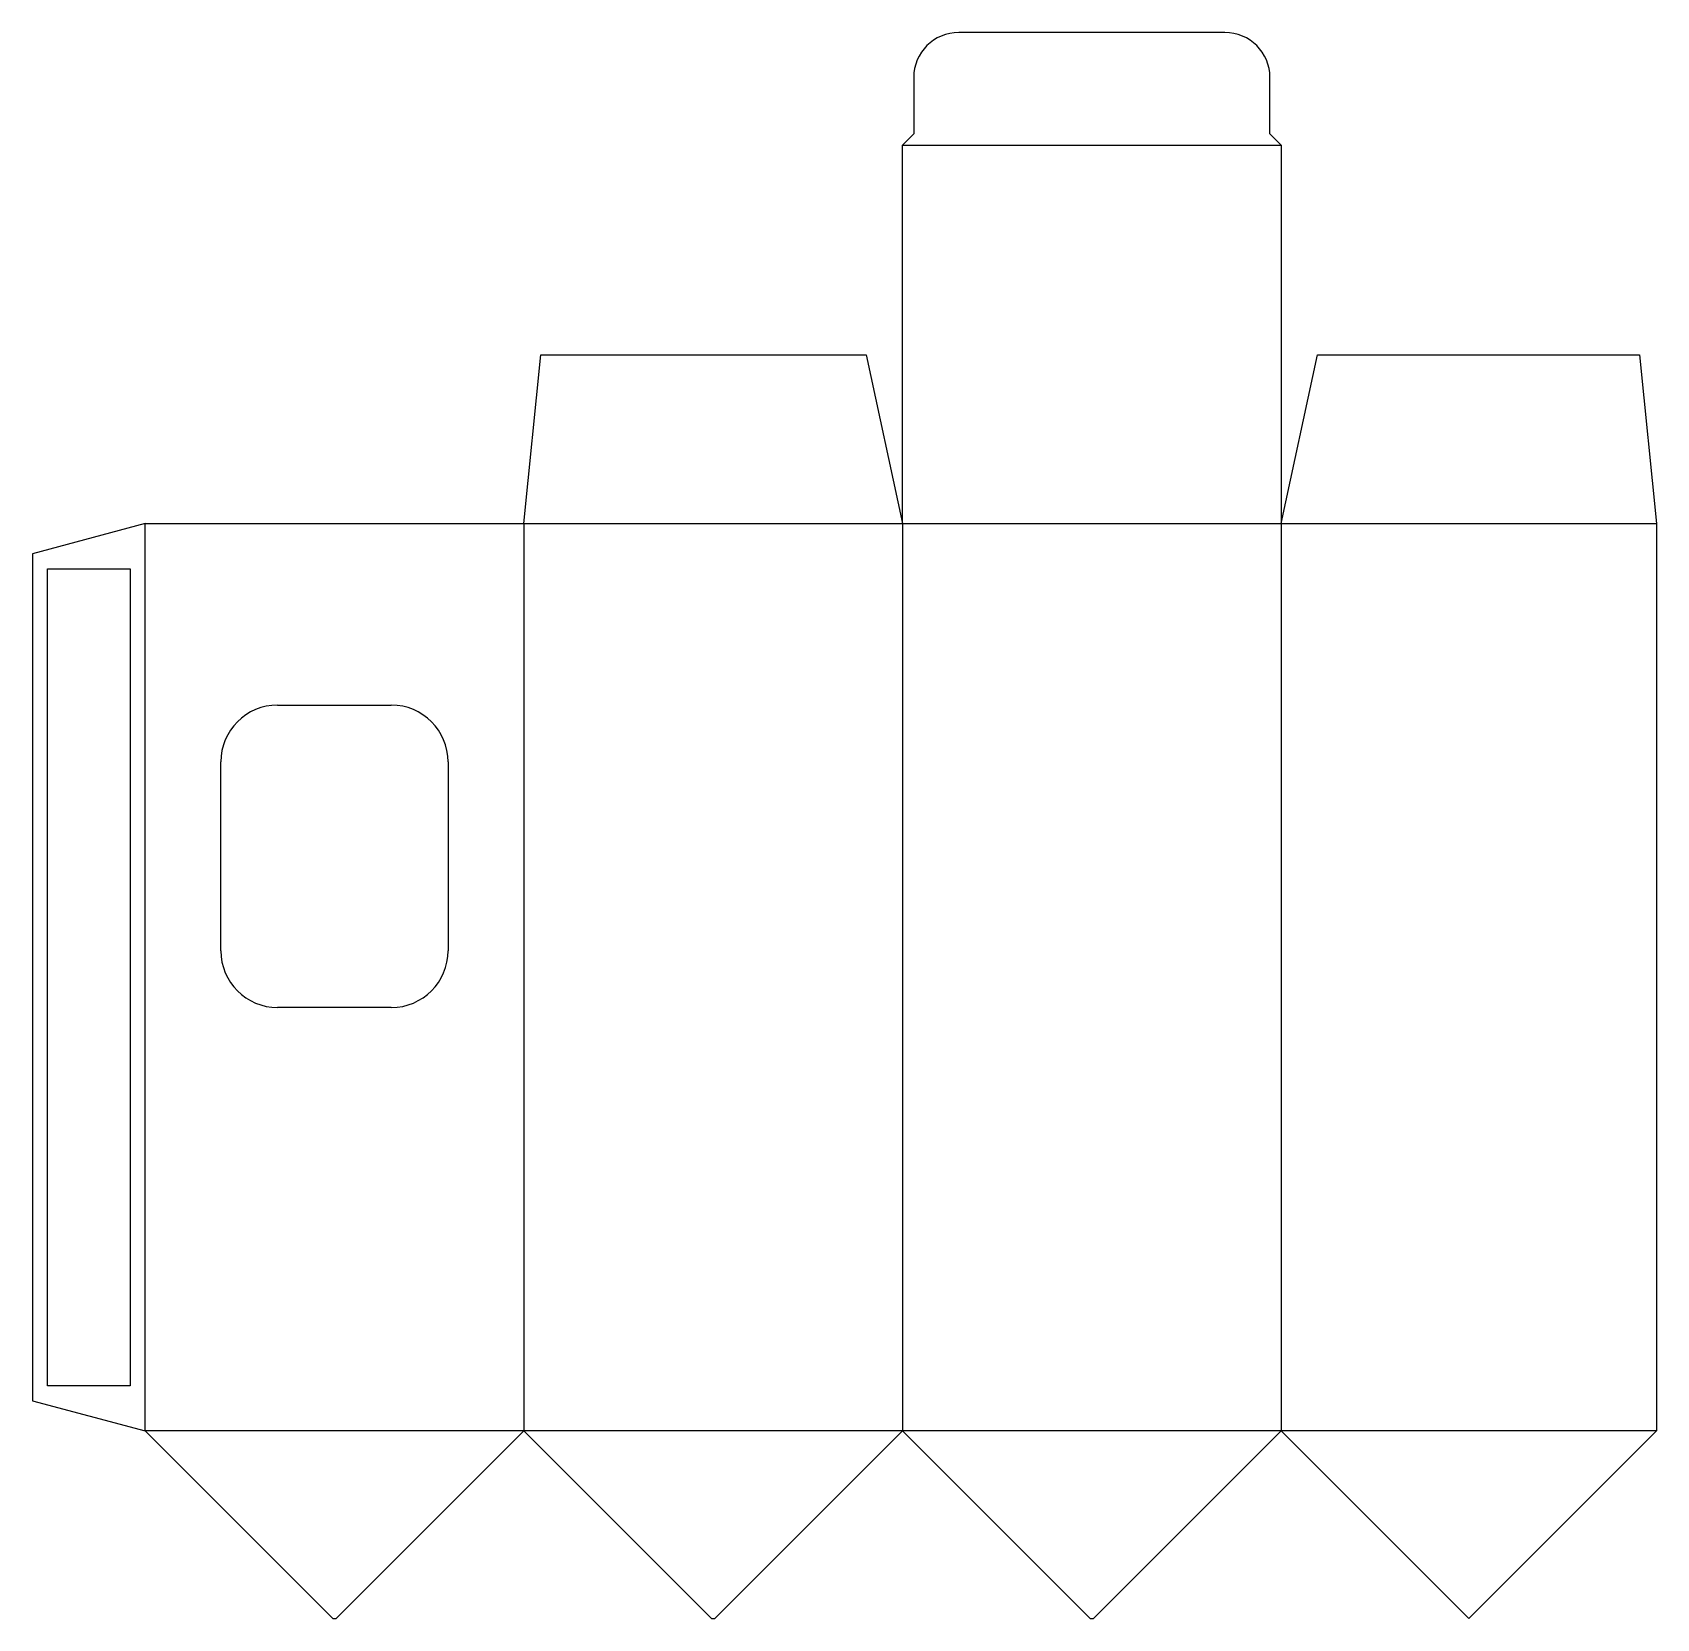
# Model space of a CAD drawing. Header units: millimetres. Extents: x 0 to 216, y 0 to 211.
import ezdxf

# ---------------------------------------------------------------- set-up
doc = ezdxf.new("R2010")
doc.units = ezdxf.units.MM
for name, color, linetype in [('CREASE', 5, 'CONTINUOUS'), ('CUT', 1, 'CONTINUOUS'), ('GLUE', 2, 'CONTINUOUS'), ('PERF', 3, 'CONTINUOUS')]:
    doc.layers.add(name, color=color, linetype=linetype)

msp = doc.modelspace()

# ---------------------------------------------------------------- linework, layer by layer
at = {"layer": 'CREASE'}
for p, q in [((115.9, 196.35), (166.35, 196.35)), ((15, 25), (15, 145.9)), ((65.45, 145.9), (65.45, 25)), ((65.45, 145.9), (115.9, 145.9)), ((115.9, 145.9), (115.9, 25)), ((115.9, 145.9), (166.35, 145.9)), ((166.35, 145.9), (166.35, 25)), ((166.35, 145.9), (216.35, 145.9)), ((65.45, 25), (15, 25)), ((115.9, 25), (65.45, 25)), ((166.35, 25), (115.9, 25)), ((216.35, 25), (166.35, 25))]:
    msp.add_line(p, q, dxfattribs=at)
at = {"layer": 'CUT'}
for p, q in [((158.85, 211.35), (123.4, 211.35)), ((117.4, 205.35), (117.4, 197.85)), ((164.85, 197.85), (164.85, 205.35)), ((117.4, 197.85), (115.9, 196.35)), ((166.35, 196.35), (164.85, 197.85)), ((115.9, 145.9), (115.9, 196.35)), ((166.35, 196.35), (166.35, 145.9)), ((65.45, 145.9), (67.7, 168.4)), ((67.7, 168.4), (111.075, 168.4)), ((111.075, 168.4), (115.9, 145.9)), ((166.35, 145.9), (171.175, 168.4)), ((171.175, 168.4), (214.1, 168.4)), ((214.1, 168.4), (216.35, 145.9)), ((15, 145.9), (0, 141.881)), ((15, 145.9), (65.45, 145.9)), ((216.35, 145.9), (216.35, 25)), ((0, 141.881), (0, 29.019)), ((0, 29.019), (15, 25)), ((15, 25), (40, 0)), ((40.45, 0), (65.45, 25)), ((65.45, 25), (90.45, 0)), ((90.9, 0), (115.9, 25)), ((115.9, 25), (140.9, 0)), ((141.35, 0), (166.35, 25)), ((166.35, 25), (191.35, 0)), ((191.35, 0), (216.35, 25)), ((40, 0), (40.45, 0)), ((90.45, 0), (90.9, 0)), ((140.9, 0), (141.35, 0))]:
    msp.add_line(p, q, dxfattribs=at)
for centre, start, end in [((123.4, 205.35), 90, 180), ((158.85, 205.35), 0, 90)]:
    msp.add_arc(centre, 6, start, end, dxfattribs=at)
at = {"layer": 'GLUE'}
for p, q in [((2, 139.881), (13, 139.881)), ((2, 31.019), (2, 139.881)), ((13, 139.881), (13, 31.019)), ((13, 31.019), (2, 31.019))]:
    msp.add_line(p, q, dxfattribs=at)
at = {"layer": 'PERF'}
for p, q in [((32.658, 121.72), (47.793, 121.72)), ((25.09, 88.988), (25.09, 114.153)), ((55.36, 114.153), (55.36, 88.988)), ((47.793, 81.42), (32.658, 81.42))]:
    msp.add_line(p, q, dxfattribs=at)
for centre, radius, start, end in [((32.658, 114.153), 7.568, 90, 180), ((47.793, 114.153), 7.567, 0, 90), ((32.658, 88.988), 7.568, 180, 270), ((47.793, 88.988), 7.568, 270, 0)]:
    msp.add_arc(centre, radius, start, end, dxfattribs=at)

doc.saveas('drawing.dxf')
